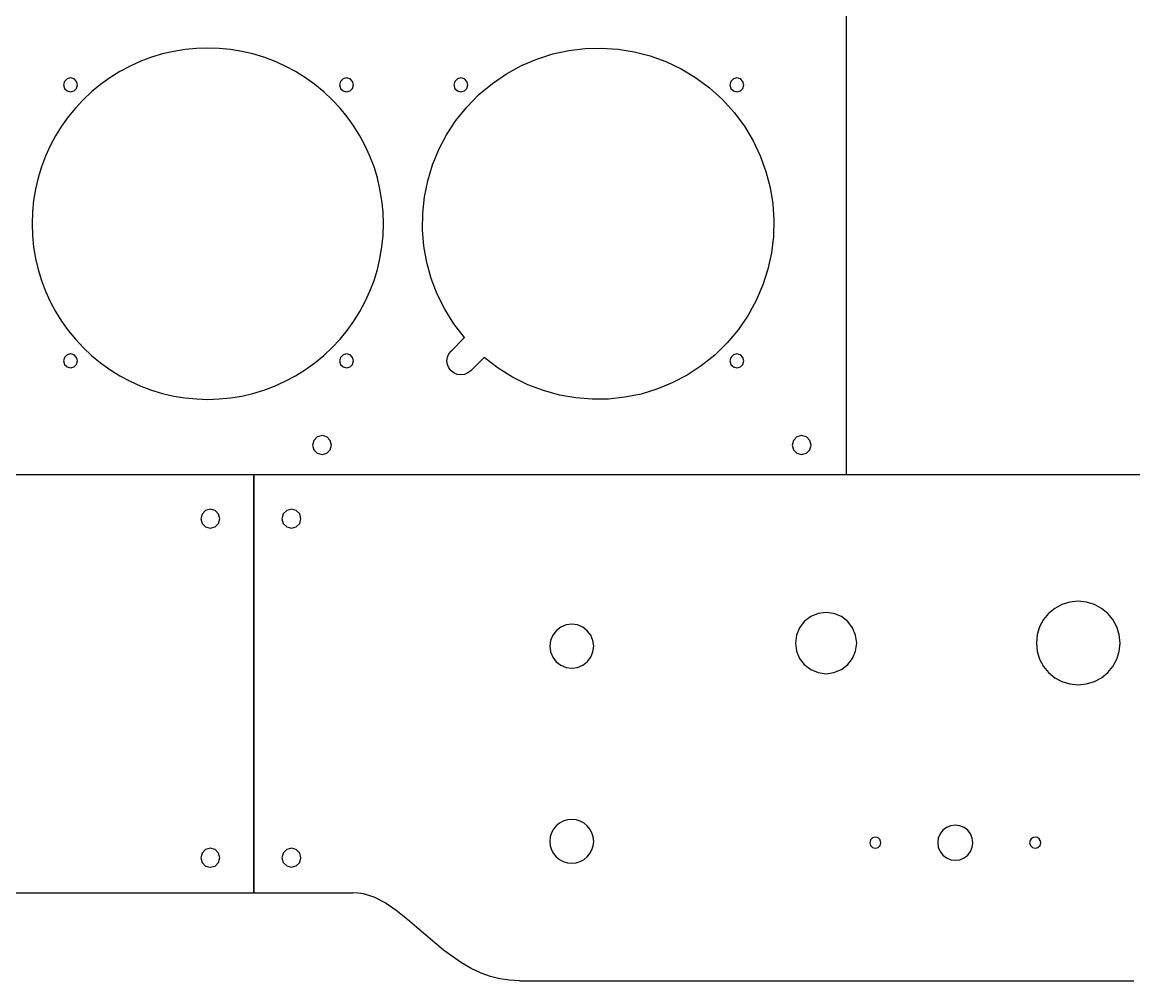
# Model space of a CAD drawing. Extents: x -508 to 508, y -20 to 420.
# Drawn here: x -183.2 to 69.9, y -20 to 198.3 of the extents above; entities that cross this region are included whole.
import ezdxf

# ---------------------------------------------------------------- set-up
doc = ezdxf.new("R2010")
doc.units = 0

msp = doc.modelspace()

# ---------------------------------------------------------------- linework, layer by layer
at = {"layer": 'Body (To reuse)'}
for p, q in [((4.420033, 419.999841), (4.420033, 95.250251)), ((-140.932537, 192.431522), (-143.521201, 192.347777)), ((-138.343873, 192.347777), (-140.932537, 192.431522)), ((-54.982356, 192.323585), (-51.238117, 192.423631)), ((-51.238117, 192.423631), (-47.500805, 192.174966)), ((-153.707562, 190.33791), (-156.170006, 189.41672)), ((-151.203046, 191.09161), (-153.707562, 190.33791)), ((-148.66487, 191.677821), (-151.203046, 191.09161)), ((-146.10145, 192.096544), (-148.66487, 191.677821)), ((-143.521201, 192.347777), (-146.10145, 192.096544)), ((-135.763624, 192.096544), (-138.343873, 192.347777)), ((-133.200204, 191.677821), (-135.763624, 192.096544)), ((-130.662028, 191.09161), (-133.200204, 191.677821)), ((-128.157512, 190.33791), (-130.662028, 191.09161)), ((-125.695069, 189.41672), (-128.157512, 190.33791)), ((-69.502082, 188.425839), (-65.993385, 189.925956)), ((-65.993385, 189.925956), (-62.386315, 191.075271)), ((-62.386315, 191.075271), (-58.707197, 191.874306)), ((-58.707197, 191.874306), (-54.982356, 192.323585)), ((-47.500805, 192.174966), (-43.796745, 191.578114)), ((-43.796745, 191.578114), (-40.152263, 190.633596)), ((-40.152263, 190.633596), (-36.593682, 189.341938)), ((-158.58196, 188.328042), (-160.935012, 187.071875)), ((-156.170006, 189.41672), (-158.58196, 188.328042)), ((-123.283114, 188.328042), (-125.695069, 189.41672)), ((-120.930062, 187.071875), (-123.283114, 188.328042)), ((-72.886082, 186.574396), (-69.502082, 188.425839)), ((-36.593682, 189.341938), (-33.147328, 187.70366)), ((-33.147328, 187.70366), (-29.839526, 185.719286)), ((-173.558038, 184.831348), (-173.770722, 184.037599)), ((-172.976973, 185.412412), (-173.558038, 184.831348)), ((-172.183224, 185.625097), (-172.976973, 185.412412)), ((-171.389475, 185.412412), (-172.183224, 185.625097)), ((-170.808411, 184.831348), (-171.389475, 185.412412)), ((-170.595726, 184.037599), (-170.808411, 184.831348)), ((-163.19941, 185.662156), (-165.348211, 184.117681)), ((-160.935012, 187.071875), (-163.19941, 185.662156)), ((-118.665664, 185.662156), (-120.930062, 187.071875)), ((-116.516863, 184.117681), (-118.665664, 185.662156)), ((-110.696324, 184.831348), (-110.909009, 184.037599)), ((-110.11526, 185.412412), (-110.696324, 184.831348)), ((-109.321511, 185.625097), (-110.11526, 185.412412)), ((-108.527762, 185.412412), (-109.321511, 185.625097)), ((-107.946697, 184.831348), (-108.527762, 185.412412)), ((-107.734013, 184.037599), (-107.946697, 184.831348)), ((-84.65815, 184.831348), (-84.870834, 184.037599)), ((-84.077085, 185.412412), (-84.65815, 184.831348)), ((-83.283336, 185.625097), (-84.077085, 185.412412)), ((-82.489587, 185.412412), (-83.283336, 185.625097)), ((-81.908523, 184.831348), (-82.489587, 185.412412)), ((-81.695838, 184.037599), (-81.908523, 184.831348)), ((-76.119058, 184.371106), (-72.886082, 186.574396)), ((-29.839526, 185.719286), (-26.696601, 183.38934)), ((-21.796436, 184.831348), (-22.009121, 184.037599)), ((-21.215372, 185.412412), (-21.796436, 184.831348)), ((-20.421623, 185.625097), (-21.215372, 185.412412)), ((-19.627874, 185.412412), (-20.421623, 185.625097)), ((-19.046809, 184.831348), (-19.627874, 185.412412)), ((-18.834125, 184.037599), (-19.046809, 184.831348)), ((-173.770722, 184.037599), (-173.558038, 183.24385)), ((-173.558038, 183.24385), (-172.976973, 182.662785)), ((-172.976973, 182.662785), (-172.183224, 182.450101)), ((-172.183224, 182.450101), (-171.389475, 182.662785)), ((-171.389475, 182.662785), (-170.808411, 183.24385)), ((-170.808411, 183.24385), (-170.595726, 184.037599)), ((-170.595726, 184.037599), (-170.595726, 184.037599)), ((-167.377206, 182.445737), (-169.282188, 180.653613)), ((-165.348211, 184.117681), (-167.377206, 182.445737)), ((-114.487868, 182.445737), (-116.516863, 184.117681)), ((-112.582886, 180.653613), (-114.487868, 182.445737)), ((-110.909009, 184.037599), (-110.696324, 183.24385)), ((-110.696324, 183.24385), (-110.11526, 182.662785)), ((-110.11526, 182.662785), (-109.321511, 182.450101)), ((-109.321511, 182.450101), (-108.527762, 182.662785)), ((-108.527762, 182.662785), (-107.946697, 183.24385)), ((-107.946697, 183.24385), (-107.734013, 184.037599)), ((-107.734013, 184.037599), (-107.734013, 184.037599)), ((-84.870834, 184.037599), (-84.65815, 183.24385)), ((-84.65815, 183.24385), (-84.077085, 182.662785)), ((-84.077085, 182.662785), (-83.283336, 182.450101)), ((-83.283336, 182.450101), (-82.489587, 182.662785)), ((-82.489587, 182.662785), (-81.908523, 183.24385)), ((-81.908523, 183.24385), (-81.695838, 184.037599)), ((-81.695838, 184.037599), (-81.695838, 184.037599)), ((-79.174687, 181.815444), (-76.119058, 184.371106)), ((-26.696601, 183.38934), (-23.744878, 180.714343)), ((-22.009121, 184.037599), (-21.796436, 183.24385)), ((-21.796436, 183.24385), (-21.215372, 182.662785)), ((-21.215372, 182.662785), (-20.421623, 182.450101)), ((-20.421623, 182.450101), (-19.627874, 182.662785)), ((-19.627874, 182.662785), (-19.046809, 183.24385)), ((-19.046809, 183.24385), (-18.834125, 184.037599)), ((-18.834125, 184.037599), (-18.834125, 184.037599)), ((-169.282188, 180.653613), (-171.05895, 178.748594)), ((-110.806125, 178.748594), (-112.582886, 180.653613)), ((-81.964798, 178.972284), (-79.174687, 181.815444)), ((-23.744878, 180.714343), (-21.069882, 177.76262)), ((-171.05895, 178.748594), (-172.703284, 176.737968)), ((-109.16179, 176.737968), (-110.806125, 178.748594)), ((-84.417724, 175.92437), (-81.964798, 178.972284)), ((-21.069882, 177.76262), (-18.739935, 174.619696)), ((-172.703284, 176.737968), (-174.210983, 174.629024)), ((-107.654091, 174.629024), (-109.16179, 176.737968)), ((-86.531897, 172.697985), (-84.417724, 175.92437)), ((-175.57784, 172.429047), (-176.799647, 170.145326)), ((-174.210983, 174.629024), (-175.57784, 172.429047)), ((-106.287234, 172.429047), (-107.654091, 174.629024)), ((-105.065427, 170.145326), (-106.287234, 172.429047)), ((-88.305751, 169.319412), (-86.531897, 172.697985)), ((-18.739935, 174.619696), (-16.755562, 171.311894)), ((-176.799647, 170.145326), (-177.872197, 167.785148)), ((-103.992877, 167.785148), (-105.065427, 170.145326)), ((-16.755562, 171.311894), (-15.117284, 167.86554)), ((-177.872197, 167.785148), (-178.791283, 165.3558)), ((-103.073792, 165.3558), (-103.992877, 167.785148)), ((-89.737715, 165.814935), (-88.305751, 169.319412)), ((-15.117284, 167.86554), (-13.825625, 164.306959)), ((-178.791283, 165.3558), (-179.552696, 162.86457)), ((-102.312378, 162.86457), (-103.073792, 165.3558)), ((-90.826224, 162.210838), (-89.737715, 165.814935)), ((-179.552696, 162.86457), (-180.152231, 160.318745)), ((-101.712843, 160.318745), (-102.312378, 162.86457)), ((-91.569708, 158.533404), (-90.826224, 162.210838)), ((-13.825625, 164.306959), (-12.881108, 160.662476)), ((-180.152231, 160.318745), (-180.585679, 157.725612)), ((-101.279395, 157.725612), (-101.712843, 160.318745)), ((-12.881108, 160.662476), (-12.284255, 156.958417)), ((-180.585679, 157.725612), (-180.848834, 155.092458)), ((-101.016241, 155.092458), (-101.279395, 157.725612)), ((-91.9666, 154.808916), (-91.569708, 158.533404)), ((-12.284255, 156.958417), (-12.03559, 153.221105)), ((-180.848834, 155.092458), (-180.937487, 152.426572)), ((-100.927587, 152.426572), (-101.016241, 155.092458)), ((-92.015332, 151.063658), (-91.9666, 154.808916)), ((-180.937487, 152.426572), (-180.848834, 149.760686)), ((-101.016241, 149.760686), (-100.927587, 152.426572)), ((-100.927587, 152.426572), (-100.927587, 152.426572)), ((-12.03559, 153.221105), (-12.135636, 149.476866)), ((-180.848834, 149.760686), (-180.585679, 147.127533)), ((-101.279395, 147.127533), (-101.016241, 149.760686)), ((-91.714335, 147.323913), (-92.015332, 151.063658)), ((-12.135636, 149.476866), (-12.584915, 145.752025)), ((-180.585679, 147.127533), (-180.152231, 144.5344)), ((-101.712843, 144.5344), (-101.279395, 147.127533)), ((-91.062042, 143.615964), (-91.714335, 147.323913)), ((-180.152231, 144.5344), (-179.552696, 141.988575)), ((-102.312378, 141.988575), (-101.712843, 144.5344)), ((-12.584915, 145.752025), (-13.383951, 142.072907)), ((-179.552696, 141.988575), (-178.791283, 139.497344)), ((-103.073792, 139.497344), (-102.312378, 141.988575)), ((-90.056884, 139.966096), (-91.062042, 143.615964)), ((-13.383951, 142.072907), (-14.533266, 138.465837)), ((-178.791283, 139.497344), (-177.872197, 137.067997)), ((-103.992877, 137.067997), (-103.073792, 139.497344)), ((-88.697294, 136.400591), (-90.056884, 139.966096)), ((-177.872197, 137.067997), (-176.799647, 134.707818)), ((-105.065427, 134.707818), (-103.992877, 137.067997)), ((-14.533266, 138.465837), (-16.033383, 134.957139)), ((-176.799647, 134.707818), (-175.57784, 132.424097)), ((-106.287234, 132.424097), (-105.065427, 134.707818)), ((-86.981704, 132.945734), (-88.697294, 136.400591)), ((-16.033383, 134.957139), (-17.884825, 131.57314)), ((-175.57784, 132.424097), (-174.210983, 130.224121)), ((-107.654091, 130.224121), (-106.287234, 132.424097)), ((-84.908546, 129.627806), (-86.981704, 132.945734)), ((-174.210983, 130.224121), (-172.703284, 128.115176)), ((-109.16179, 128.115176), (-107.654091, 130.224121)), ((-82.476251, 126.473093), (-84.908546, 129.627806)), ((-17.884825, 131.57314), (-20.088116, 128.340163)), ((-172.703284, 128.115176), (-171.05895, 126.104551)), ((-110.806125, 126.104551), (-109.16179, 128.115176)), ((-20.088116, 128.340163), (-22.643778, 125.284534)), ((-171.05895, 126.104551), (-169.282188, 124.199532)), ((-169.282188, 124.199532), (-167.377206, 122.407407)), ((-114.487868, 122.407407), (-112.582886, 124.199532)), ((-112.582886, 124.199532), (-110.806125, 126.104551)), ((-85.528398, 123.420946), (-82.476251, 126.473093)), ((-22.643778, 125.284534), (-25.486938, 122.494424)), ((-173.558038, 121.969634), (-173.770722, 121.175885)), ((-172.976973, 122.550699), (-173.558038, 121.969634)), ((-172.183224, 122.763383), (-172.976973, 122.550699)), ((-171.389475, 122.550699), (-172.183224, 122.763383)), ((-170.808411, 121.969634), (-171.389475, 122.550699)), ((-170.595726, 121.175885), (-170.808411, 121.969634)), ((-167.377206, 122.407407), (-165.348211, 120.735463)), ((-116.516863, 120.735463), (-114.487868, 122.407407)), ((-110.696324, 121.969634), (-110.909009, 121.175885)), ((-110.11526, 122.550699), (-110.696324, 121.969634)), ((-109.321511, 122.763383), (-110.11526, 122.550699)), ((-108.527762, 122.550699), (-109.321511, 122.763383)), ((-107.946697, 121.969634), (-108.527762, 122.550699)), ((-107.734013, 121.175885), (-107.946697, 121.969634)), ((-86.458397, 121.182766), (-86.350147, 121.997634)), ((-86.350147, 121.997634), (-86.03646, 122.757456)), ((-86.03646, 122.757456), (-85.528398, 123.420946)), ((-77.986129, 121.98297), (-81.038275, 118.930824)), ((-74.831415, 119.550676), (-77.986129, 121.98297)), ((-77.986129, 121.98297), (-77.986129, 121.98297)), ((-25.486938, 122.494424), (-28.534852, 120.041498)), ((-21.796436, 121.969634), (-22.009121, 121.175885)), ((-21.215372, 122.550699), (-21.796436, 121.969634)), ((-20.421623, 122.763383), (-21.215372, 122.550699)), ((-19.627874, 122.550699), (-20.421623, 122.763383)), ((-19.046809, 121.969634), (-19.627874, 122.550699)), ((-18.834125, 121.175885), (-19.046809, 121.969634)), ((-173.770722, 121.175885), (-173.558038, 120.382136)), ((-173.558038, 120.382136), (-172.976973, 119.801072)), ((-172.976973, 119.801072), (-172.183224, 119.588387)), ((-172.183224, 119.588387), (-171.389475, 119.801072)), ((-171.389475, 119.801072), (-170.808411, 120.382136)), ((-170.808411, 120.382136), (-170.595726, 121.175885)), ((-170.595726, 121.175885), (-170.595726, 121.175885)), ((-165.348211, 120.735463), (-163.19941, 119.190988)), ((-163.19941, 119.190988), (-160.935012, 117.78127)), ((-120.930062, 117.78127), (-118.665664, 119.190988)), ((-118.665664, 119.190988), (-116.516863, 120.735463)), ((-110.909009, 121.175885), (-110.696324, 120.382136)), ((-110.696324, 120.382136), (-110.11526, 119.801072)), ((-110.11526, 119.801072), (-109.321511, 119.588387)), ((-109.321511, 119.588387), (-108.527762, 119.801072)), ((-108.527762, 119.801072), (-107.946697, 120.382136)), ((-107.946697, 120.382136), (-107.734013, 121.175885)), ((-107.734013, 121.175885), (-107.734013, 121.175885)), ((-86.350147, 120.354136), (-86.458397, 121.182766)), ((-86.029579, 119.582396), (-86.350147, 120.354136)), ((-85.528398, 118.930824), (-86.029579, 119.582396)), ((-71.513488, 117.477517), (-74.831415, 119.550676)), ((-28.534852, 120.041498), (-31.761237, 117.927324)), ((-22.009121, 121.175885), (-21.796436, 120.382136)), ((-21.796436, 120.382136), (-21.215372, 119.801072)), ((-21.215372, 119.801072), (-20.421623, 119.588387)), ((-20.421623, 119.588387), (-19.627874, 119.801072)), ((-19.627874, 119.801072), (-19.046809, 120.382136)), ((-19.046809, 120.382136), (-18.834125, 121.175885)), ((-18.834125, 121.175885), (-18.834125, 121.175885)), ((-160.935012, 117.78127), (-158.58196, 116.525102)), ((-158.58196, 116.525102), (-156.170006, 115.436424)), ((-125.695069, 115.436424), (-123.283114, 116.525102)), ((-123.283114, 116.525102), (-120.930062, 117.78127)), ((-84.876826, 118.429642), (-85.528398, 118.930824)), ((-84.105086, 118.109074), (-84.876826, 118.429642)), ((-83.276456, 118.000825), (-84.105086, 118.109074)), ((-82.461587, 118.109074), (-83.276456, 118.000825)), ((-81.701765, 118.422762), (-82.461587, 118.109074)), ((-81.038275, 118.930824), (-81.701765, 118.422762)), ((-68.05863, 115.761927), (-71.513488, 117.477517)), ((-31.761237, 117.927324), (-35.13981, 116.153471)), ((-156.170006, 115.436424), (-153.707562, 114.515235)), ((-153.707562, 114.515235), (-151.203046, 113.761534)), ((-130.662028, 113.761534), (-128.157512, 114.515235)), ((-128.157512, 114.515235), (-125.695069, 115.436424)), ((-64.493125, 114.402337), (-68.05863, 115.761927)), ((-60.843257, 113.39718), (-64.493125, 114.402337)), ((-38.644286, 114.721506), (-42.248383, 113.632998)), ((-35.13981, 116.153471), (-38.644286, 114.721506)), ((-151.203046, 113.761534), (-148.66487, 113.175323)), ((-148.66487, 113.175323), (-146.10145, 112.756601)), ((-146.10145, 112.756601), (-143.521201, 112.505367)), ((-143.521201, 112.505367), (-140.932537, 112.421623)), ((-140.932537, 112.421623), (-138.343873, 112.505367)), ((-138.343873, 112.505367), (-135.763624, 112.756601)), ((-135.763624, 112.756601), (-133.200204, 113.175323)), ((-133.200204, 113.175323), (-130.662028, 113.761534)), ((-57.135309, 112.744887), (-60.843257, 113.39718)), ((-53.395564, 112.44389), (-57.135309, 112.744887)), ((-49.650306, 112.492621), (-53.395564, 112.44389)), ((-45.925818, 112.889513), (-49.650306, 112.492621)), ((-42.248383, 113.632998), (-45.925818, 112.889513)), ((-115.992158, 103.868681), (-116.782406, 103.078433)), ((-114.912659, 104.157932), (-115.992158, 103.868681)), ((-113.83316, 103.868681), (-114.912659, 104.157932)), ((-113.042913, 103.078433), (-113.83316, 103.868681)), ((-6.772295, 103.868681), (-7.562543, 103.078433)), ((-5.692797, 104.157932), (-6.772295, 103.868681)), ((-4.613298, 103.868681), (-5.692797, 104.157932)), ((-3.82305, 103.078433), (-4.613298, 103.868681)), ((-116.782406, 103.078433), (-117.071656, 101.998934)), ((-117.071656, 101.998934), (-116.782406, 100.919436)), ((-112.753662, 101.998934), (-113.042913, 103.078433)), ((-113.042913, 100.919436), (-112.753662, 101.998934)), ((-112.753662, 101.998934), (-112.753662, 101.998934)), ((-7.562543, 103.078433), (-7.851794, 101.998934)), ((-7.851794, 101.998934), (-7.562543, 100.919436)), ((-3.533799, 101.998934), (-3.82305, 103.078433)), ((-3.82305, 100.919436), (-3.533799, 101.998934)), ((-3.533799, 101.998934), (-3.533799, 101.998934)), ((-116.782406, 100.919436), (-115.992158, 100.129188)), ((-115.992158, 100.129188), (-114.912659, 99.839937)), ((-114.912659, 99.839937), (-113.83316, 100.129188)), ((-113.83316, 100.129188), (-113.042913, 100.919436)), ((-7.562543, 100.919436), (-6.772295, 100.129188)), ((-6.772295, 100.129188), (-5.692797, 99.839937)), ((-5.692797, 99.839937), (-4.613298, 100.129188)), ((-4.613298, 100.129188), (-3.82305, 100.919436)), ((-130.429837, 95.250251), (-473.329405, 95.250251)), ((4.420033, 95.250251), (-229.999711, 95.250251)), ((499.99837, 95.250171), (-130.429894, 95.250171)), ((-130.429894, 95.250171), (-130.429894, 0.000291)), ((-130.429837, 0.000371), (-130.429837, 95.250251)), ((-142.228186, 86.302754), (-142.517437, 85.223255)), ((-141.437938, 87.093002), (-142.228186, 86.302754)), ((-140.358439, 87.382252), (-141.437938, 87.093002)), ((-139.278941, 87.093002), (-140.358439, 87.382252)), ((-138.488693, 86.302754), (-139.278941, 87.093002)), ((-138.199442, 85.223255), (-138.488693, 86.302754)), ((-123.739794, 86.309462), (-124.029045, 85.229963)), ((-122.949546, 87.09971), (-123.739794, 86.309462)), ((-121.870048, 87.388961), (-122.949546, 87.09971)), ((-120.790549, 87.09971), (-121.870048, 87.388961)), ((-120.000301, 86.309462), (-120.790549, 87.09971)), ((-119.71105, 85.229963), (-120.000301, 86.309462)), ((-142.517437, 85.223255), (-142.228186, 84.143756)), ((-142.228186, 84.143756), (-141.437938, 83.353509)), ((-139.278941, 83.353509), (-138.488693, 84.143756)), ((-138.488693, 84.143756), (-138.199442, 85.223255)), ((-138.199442, 85.223255), (-138.199442, 85.223255)), ((-124.029045, 85.229963), (-123.739794, 84.150465)), ((-123.739794, 84.150465), (-122.949546, 83.360217)), ((-120.790549, 83.360217), (-120.000301, 84.150465)), ((-120.000301, 84.150465), (-119.71105, 85.229963)), ((-119.71105, 85.229963), (-119.71105, 85.229963)), ((-141.437938, 83.353509), (-140.358439, 83.064258)), ((-140.358439, 83.064258), (-139.278941, 83.353509)), ((-122.949546, 83.360217), (-121.870048, 83.070966)), ((-121.870048, 83.070966), (-120.790549, 83.360217)), ((55.369333, 66.25609), (53.581396, 65.701083)), ((57.288951, 66.449604), (55.369333, 66.25609)), ((59.208568, 66.25609), (57.288951, 66.449604)), ((60.996506, 65.701083), (59.208568, 66.25609)), ((-1.9247, 63.675655), (-3.623932, 62.973796)), ((-0.131436, 63.909608), (-1.9247, 63.675655)), ((1.661827, 63.675655), (-0.131436, 63.909608)), ((3.361059, 62.973796), (1.661827, 63.675655)), ((50.553767, 63.6598), (49.390681, 62.250128)), ((51.963439, 64.822886), (50.553767, 63.6598)), ((53.581396, 65.701083), (51.963439, 64.822886)), ((62.614462, 64.822886), (60.996506, 65.701083)), ((64.024134, 63.6598), (62.614462, 64.822886)), ((65.18722, 62.250128), (64.024134, 63.6598)), ((-59.323581, 61.032825), (-60.539925, 60.530421)), ((-58.039928, 61.200293), (-59.323581, 61.032825)), ((-56.756275, 61.032825), (-58.039928, 61.200293)), ((-55.539931, 60.530421), (-56.756275, 61.032825)), ((-5.081375, 61.853147), (-6.180616, 60.417112)), ((-3.623932, 62.973796), (-5.081375, 61.853147)), ((4.818503, 61.853147), (3.361059, 62.973796)), ((5.917744, 60.417112), (4.818503, 61.853147)), ((49.390681, 62.250128), (48.512484, 60.632171)), ((66.065418, 60.632171), (65.18722, 62.250128)), ((-62.37005, 58.700297), (-62.866845, 57.504886)), ((-61.583192, 59.728239), (-62.37005, 58.700297)), ((-60.539925, 60.530421), (-61.583192, 59.728239)), ((-54.496665, 59.728239), (-55.539931, 60.530421)), ((-53.709806, 58.700297), (-54.496665, 59.728239)), ((-53.213011, 57.504886), (-53.709806, 58.700297)), ((-6.874639, 58.747124), (-7.116427, 56.924616)), ((-6.180616, 60.417112), (-6.874639, 58.747124)), ((6.611766, 58.747124), (5.917744, 60.417112)), ((6.853555, 56.924616), (6.611766, 58.747124)), ((47.957477, 58.844234), (47.763963, 56.924616)), ((48.512484, 60.632171), (47.957477, 58.844234)), ((66.620425, 58.844234), (66.065418, 60.632171)), ((66.813939, 56.924616), (66.620425, 58.844234)), ((-62.866845, 57.504886), (-63.039922, 56.2003)), ((-63.039922, 56.2003), (-62.866845, 54.895713)), ((-53.039934, 56.2003), (-53.213011, 57.504886)), ((-53.213011, 54.895713), (-53.039934, 56.2003)), ((-53.039934, 56.2003), (-53.039934, 56.2003)), ((-7.116427, 56.924616), (-6.874639, 55.102109)), ((6.611766, 55.102109), (6.853555, 56.924616)), ((6.853555, 56.924616), (6.853555, 56.924616)), ((47.763963, 56.924616), (47.957477, 55.004999)), ((66.620425, 55.004999), (66.813939, 56.924616)), ((66.813939, 56.924616), (66.813939, 56.924616)), ((-62.866845, 54.895713), (-62.37005, 53.700303)), ((-62.37005, 53.700303), (-61.583192, 52.672361)), ((-54.496665, 52.672361), (-53.709806, 53.700303)), ((-53.709806, 53.700303), (-53.213011, 54.895713)), ((-6.874639, 55.102109), (-6.180616, 53.432121)), ((-6.180616, 53.432121), (-5.081375, 51.996085)), ((4.818503, 51.996085), (5.917744, 53.432121)), ((5.917744, 53.432121), (6.611766, 55.102109)), ((47.957477, 55.004999), (48.512484, 53.217061)), ((48.512484, 53.217061), (49.390681, 51.599105)), ((65.18722, 51.599105), (66.065418, 53.217061)), ((66.065418, 53.217061), (66.620425, 55.004999)), ((-61.583192, 52.672361), (-60.539925, 51.870178)), ((-60.539925, 51.870178), (-59.323581, 51.367774)), ((-59.323581, 51.367774), (-58.039928, 51.200306)), ((-58.039928, 51.200306), (-56.756275, 51.367774)), ((-56.756275, 51.367774), (-55.539931, 51.870178)), ((-55.539931, 51.870178), (-54.496665, 52.672361)), ((-5.081375, 51.996085), (-3.623932, 50.875436)), ((-3.623932, 50.875436), (-1.9247, 50.173578)), ((1.661827, 50.173578), (3.361059, 50.875436)), ((3.361059, 50.875436), (4.818503, 51.996085)), ((49.390681, 51.599105), (50.553767, 50.189433)), ((64.024134, 50.189433), (65.18722, 51.599105)), ((-1.9247, 50.173578), (-0.131436, 49.939625)), ((-0.131436, 49.939625), (1.661827, 50.173578)), ((50.553767, 50.189433), (51.963439, 49.026347)), ((51.963439, 49.026347), (53.581396, 48.148149)), ((53.581396, 48.148149), (55.369333, 47.593143)), ((59.208568, 47.593143), (60.996506, 48.148149)), ((60.996506, 48.148149), (62.614462, 49.026347)), ((62.614462, 49.026347), (64.024134, 50.189433)), ((55.369333, 47.593143), (57.288951, 47.399629)), ((57.288951, 47.399629), (59.208568, 47.593143)), ((-61.57505, 15.285142), (-62.185603, 14.545338)), ((-60.835106, 15.895524), (-61.57505, 15.285142)), ((-59.985871, 16.356392), (-60.835106, 15.895524)), ((-59.047445, 16.647648), (-59.985871, 16.356392)), ((-58.039927, 16.749199), (-59.047445, 16.647648)), ((-57.032409, 16.647648), (-58.039927, 16.749199)), ((-56.093982, 16.356392), (-57.032409, 16.647648)), ((-55.244748, 15.895524), (-56.093982, 16.356392)), ((-54.504804, 15.285142), (-55.244748, 15.895524)), ((-53.894251, 14.545338), (-54.504804, 15.285142)), ((28.262586, 15.307808), (27.289511, 14.905884)), ((29.289508, 15.441782), (28.262586, 15.307808)), ((30.316431, 15.307808), (29.289508, 15.441782)), ((31.289506, 14.905884), (30.316431, 15.307808)), ((-62.938138, 12.75785), (-63.03992, 11.750356)), ((-62.646665, 13.69621), (-62.938138, 12.75785)), ((-62.185603, 14.545338), (-62.646665, 13.69621)), ((-53.433189, 13.69621), (-53.894251, 14.545338)), ((-53.141716, 12.75785), (-53.433189, 13.69621)), ((-53.039933, 11.750356), (-53.141716, 12.75785)), ((11.085351, 12.711786), (10.450352, 12.541638)), ((11.720351, 12.541638), (11.085351, 12.711786)), ((25.825411, 13.441785), (25.427975, 12.485456)), ((26.454898, 14.264138), (25.825411, 13.441785)), ((27.289511, 14.905884), (26.454898, 14.264138)), ((32.124119, 14.264138), (31.289506, 14.905884)), ((32.753606, 13.441785), (32.124119, 14.264138)), ((33.151042, 12.485456), (32.753606, 13.441785)), ((47.493666, 12.711785), (46.999325, 12.611983)), ((47.988006, 12.611983), (47.493666, 12.711785)), ((-140.358439, 10.16635), (-141.437938, 9.877099)), ((-139.278941, 9.877099), (-140.358439, 10.16635)), ((-121.870048, 10.173058), (-122.949546, 9.883807)), ((-120.790549, 9.883807), (-121.870048, 10.173058)), ((-63.03992, 11.750356), (-62.938138, 10.742861)), ((-62.938138, 10.742861), (-62.646665, 9.804502)), ((-53.433189, 9.804502), (-53.141716, 10.742861)), ((-53.141716, 10.742861), (-53.039933, 11.750356)), ((-53.039933, 11.750356), (-53.039933, 11.750356)), ((9.985501, 12.076786), (9.815353, 11.441787)), ((9.815353, 11.441787), (9.985501, 10.806788)), ((10.450352, 12.541638), (9.985501, 12.076786)), ((9.985501, 10.806788), (10.450352, 10.341936)), ((10.450352, 10.341936), (11.085351, 10.171789)), ((11.085351, 10.171789), (11.720351, 10.341936)), ((12.185202, 12.076786), (11.720351, 12.541638)), ((11.720351, 10.341936), (12.185202, 10.806788)), ((12.35535, 11.441787), (12.185202, 12.076786)), ((12.185202, 10.806788), (12.35535, 11.441787)), ((12.35535, 11.441787), (12.35535, 11.441787)), ((25.427975, 12.485456), (25.289514, 11.441787)), ((25.289514, 11.441787), (25.427975, 10.398118)), ((25.427975, 10.398118), (25.825411, 9.44179)), ((32.753606, 9.44179), (33.151042, 10.398118)), ((33.289503, 11.441787), (33.151042, 12.485456)), ((33.151042, 10.398118), (33.289503, 11.441787)), ((33.289503, 11.441787), (33.289503, 11.441787)), ((46.32347, 11.936128), (46.223667, 11.441787)), ((46.223667, 11.441787), (46.393815, 10.806788)), ((46.595641, 12.339812), (46.32347, 11.936128)), ((46.393815, 10.806788), (46.858666, 10.341936)), ((46.999325, 12.611983), (46.595641, 12.339812)), ((46.858666, 10.341936), (47.493666, 10.171789)), ((47.493666, 10.171789), (48.128665, 10.341936)), ((48.39169, 12.339812), (47.988006, 12.611983)), ((48.128665, 10.341936), (48.593516, 10.806788)), ((48.663861, 11.936128), (48.39169, 12.339812)), ((48.593516, 10.806788), (48.763664, 11.441787)), ((48.763664, 11.441787), (48.663861, 11.936128)), ((48.763664, 11.441787), (48.763664, 11.441787)), ((-142.228186, 9.086851), (-142.517437, 8.007352)), ((-142.517437, 8.007352), (-142.228186, 6.927854)), ((-141.437938, 9.877099), (-142.228186, 9.086851)), ((-138.488693, 9.086851), (-139.278941, 9.877099)), ((-138.199442, 8.007352), (-138.488693, 9.086851)), ((-138.488693, 6.927854), (-138.199442, 8.007352)), ((-138.199442, 8.007352), (-138.199442, 8.007352)), ((-123.739794, 9.093559), (-124.029045, 8.014061)), ((-124.029045, 8.014061), (-123.739794, 6.934562)), ((-122.949546, 9.883807), (-123.739794, 9.093559)), ((-120.000301, 9.093559), (-120.790549, 9.883807)), ((-119.71105, 8.014061), (-120.000301, 9.093559)), ((-120.000301, 6.934562), (-119.71105, 8.014061)), ((-119.71105, 8.014061), (-119.71105, 8.014061)), ((-62.646665, 9.804502), (-62.185603, 8.955373)), ((-62.185603, 8.955373), (-61.57505, 8.21557)), ((-61.57505, 8.21557), (-60.835106, 7.605187)), ((-60.835106, 7.605187), (-59.985871, 7.14432)), ((-56.093982, 7.14432), (-55.244748, 7.605187)), ((-55.244748, 7.605187), (-54.504804, 8.21557)), ((-54.504804, 8.21557), (-53.894251, 8.955373)), ((-53.894251, 8.955373), (-53.433189, 9.804502)), ((25.825411, 9.44179), (26.454898, 8.619436)), ((26.454898, 8.619436), (27.289511, 7.97769)), ((27.289511, 7.97769), (28.262586, 7.575767)), ((30.316431, 7.575767), (31.289506, 7.97769)), ((31.289506, 7.97769), (32.124119, 8.619436)), ((32.124119, 8.619436), (32.753606, 9.44179)), ((-142.228186, 6.927854), (-141.437938, 6.137606)), ((-141.437938, 6.137606), (-140.358439, 5.848355)), ((-140.358439, 5.848355), (-139.278941, 6.137606)), ((-139.278941, 6.137606), (-138.488693, 6.927854)), ((-123.739794, 6.934562), (-122.949546, 6.144314)), ((-122.949546, 6.144314), (-121.870048, 5.855063)), ((-121.870048, 5.855063), (-120.790549, 6.144314)), ((-120.790549, 6.144314), (-120.000301, 6.934562)), ((-59.985871, 7.14432), (-59.047445, 6.853063)), ((-59.047445, 6.853063), (-58.039927, 6.751512)), ((-58.039927, 6.751512), (-57.032409, 6.853063)), ((-57.032409, 6.853063), (-56.093982, 7.14432)), ((28.262586, 7.575767), (29.289508, 7.441792)), ((29.289508, 7.441792), (30.316431, 7.575767)), ((-473.329405, 0.000371), (-130.429837, 0.000371)), ((-130.429894, 0.000291), (-107.884247, 0.000291)), ((-106.683339, -0.018772), (-107.884197, 0.000371)), ((-106.683339, -0.018772), (-107.884197, 0.000371)), ((-105.493976, -0.187641), (-106.683339, -0.018772)), ((-105.493976, -0.187641), (-106.683339, -0.018772)), ((-103.062484, -0.961624), (-105.493976, -0.187641)), ((-103.062484, -0.961624), (-105.493976, -0.187641)), ((-100.553054, -2.280435), (-103.062484, -0.961624)), ((-100.553054, -2.280435), (-103.062484, -0.961624)), ((-98.061481, -3.993902), (-100.553054, -2.280435)), ((-98.061481, -3.993902), (-100.553054, -2.280435)), ((-95.448926, -6.081156), (-98.061481, -3.993902)), ((-95.448926, -6.081156), (-98.061481, -3.993902)), ((-92.796216, -8.357287), (-95.448926, -6.081156)), ((-92.796216, -8.357287), (-95.448926, -6.081156)), ((-87.258547, -13.015506), (-92.796216, -8.357287)), ((-87.258547, -13.015506), (-92.796216, -8.357287)), ((-83.150877, -15.925854), (-87.258547, -13.015506)), ((-83.150877, -15.925854), (-87.258547, -13.015506)), ((-80.969601, -17.180933), (-83.150877, -15.925854)), ((-80.969601, -17.180933), (-83.150877, -15.925854)), ((-78.690133, -18.24925), (-80.969601, -17.180933)), ((-78.690133, -18.24925), (-80.969601, -17.180933)), ((-76.560646, -19.014611), (-78.690133, -18.24925)), ((-76.560646, -19.014611), (-78.690133, -18.24925)), ((-74.403021, -19.561643), (-76.560646, -19.014611)), ((-74.403021, -19.561643), (-76.560646, -19.014611)), ((-72.201998, -19.890068), (-74.403021, -19.561643)), ((-72.201998, -19.890068), (-74.403021, -19.561643)), ((-69.942318, -19.999604), (-72.201998, -19.890068)), ((-69.942318, -19.999604), (-72.201998, -19.890068)), ((-69.942251, -19.999538), (69.942251, -19.999538))]:
    msp.add_line(p, q, dxfattribs=at)

doc.saveas('drawing.dxf')
